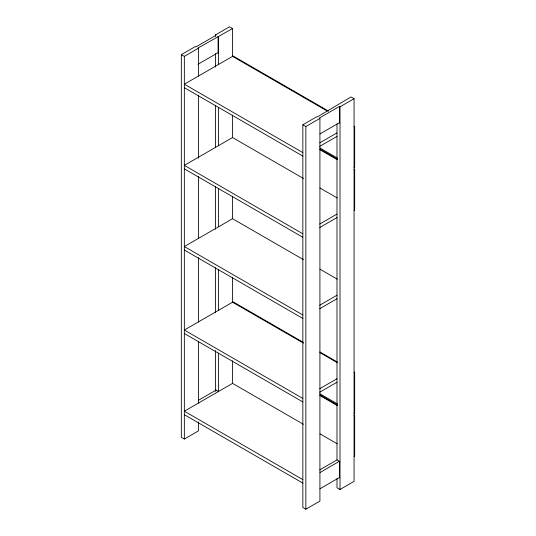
<?xml version="1.0" encoding="UTF-8"?>
<svg xmlns="http://www.w3.org/2000/svg" width="536" height="536" viewBox="0 0 536 536"><rect width="100%" height="100%" fill="white"/><g stroke="black" fill="none" stroke-linecap="round" stroke-linejoin="round"><path stroke-width="0.8" d="M198.407 421.819L198.407 430.924L184.344 439.044L181.335 437.302L181.335 54.632L195.392 46.511L195.995 46.86L216.082 35.262L215.479 34.92L215.479 36.542M215.479 34.92L229.535 26.8L232.55 28.542L232.55 56.367L327.208 111.019M232.55 28.542L198.005 48.019L198.407 48.253L198.407 76.085M181.335 54.632L184.344 56.367L198.407 48.253M218.487 52.89L218.092 52.662L198.005 64.253L198.407 64.487M232.55 56.367L184.344 84.199L302.847 152.619M354.062 98.698L340.005 106.811L339.402 106.463L319.315 118.061L319.918 118.409L319.918 501.08L305.862 509.2L302.847 507.458L302.847 124.788L316.91 116.667L317.312 116.902L351.053 96.956L354.062 98.698L354.062 481.368L340.005 489.489L336.99 487.747L336.99 478.635M302.847 124.788L305.862 126.523L319.918 118.409M320.032 133.879L339.402 122.697L340.005 123.046M319.778 142.844L336.99 132.901M319.778 146.321L336.99 136.385M354.062 126.529L354.665 126.181L354.665 167.346L354.062 167.694M354.062 169.43L354.665 169.081L354.665 210.253L354.062 210.601M319.778 224.015L336.99 214.078M319.778 227.499L336.99 217.556M303.363 343.094L232.55 302.21L184.344 330.042L302.847 398.456M319.778 305.192L336.99 295.249M319.778 308.669L336.99 298.726M198.146 400.459L216.082 390.108M303.363 424.264L232.55 383.381L184.344 411.213L302.847 479.633M319.778 388.68L336.99 378.744M319.778 392.164L336.99 382.222M354.062 372.366L354.665 372.018L354.665 413.182L354.062 413.531M354.062 415.273L354.665 414.924L354.665 456.089L354.062 456.438M319.778 469.858L336.99 459.915L340.005 461.657M320.032 472.491L339.402 461.308L339.402 477.543L320.032 488.725M232.309 55.536L328.601 111.133M320.039 148.05L337.412 158.08M319.918 149.021L337.291 159.051M319.979 149.752L337.325 159.768M184.344 87.683L302.847 156.097M303.363 178.428L232.55 137.544L184.344 165.376L302.847 233.79M319.979 188.022L337.325 198.032M184.344 168.853L302.847 237.267M303.363 259.598L232.55 218.715L184.344 246.547L302.847 314.967M319.979 269.193L337.325 279.209M184.344 250.024L302.847 318.444M232.309 301.379L303.262 342.337M319.918 351.951L337.291 361.988M319.979 352.688L337.325 362.698M320.039 393.886L337.412 403.916M319.918 394.858L337.291 404.894M319.979 395.595L337.325 405.605M184.344 333.519L302.847 401.933M319.979 433.858L337.325 443.875M215.479 389.759L218.487 391.501L218.487 353.043M339.402 477.543L340.005 477.891M184.344 414.69L302.847 483.11M340.005 106.811L340.005 489.489M339.402 106.463L339.402 122.697M336.99 123.796L336.99 459.915M305.862 126.523L305.862 509.2M232.55 115.079L232.55 137.678M232.55 196.143L232.55 218.695M232.55 277.152L232.55 302.21M232.55 360.788L232.55 383.381M218.487 36.656L218.487 64.487M218.487 107.26L218.487 145.712M218.487 188.35L218.487 226.808M218.487 269.44L218.487 310.404M218.092 36.428L218.092 52.662M215.479 53.66L215.479 67.04M215.479 105.498L215.479 147.299M215.479 186.595L215.479 229.234M215.479 267.692L215.479 312.843M215.479 350.464L215.479 391.387M198.407 95.448L198.407 158.147M198.407 176.538L198.407 238.406M198.407 257.628L198.407 322.002M198.407 341.231L198.407 403.099M184.344 56.367L184.344 439.044"/></g></svg>
